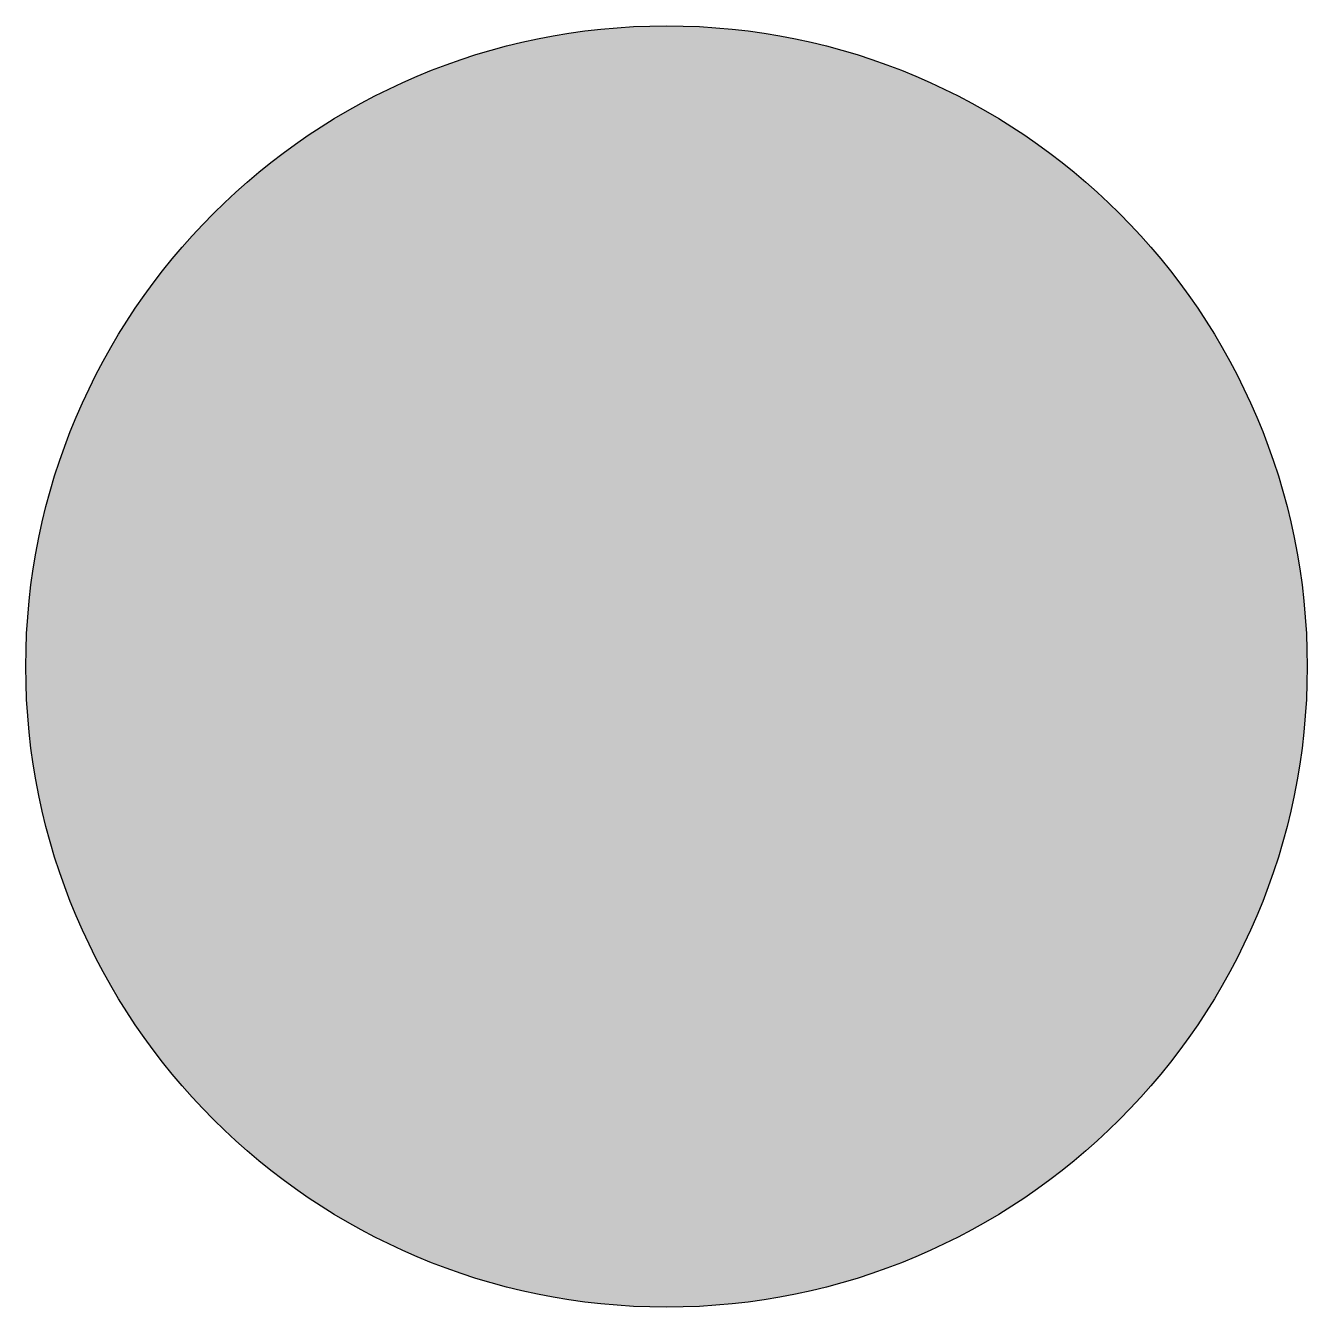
# Model space of a CAD drawing. Header units: metres. Extents: x -1 to 1, y -1 to 1.
import ezdxf

# ---------------------------------------------------------------- set-up
doc = ezdxf.new("R2010")
doc.units = ezdxf.units.M

msp = doc.modelspace()

# ---------------------------------------------------------------- hatches: boundary and pattern name
h = msp.add_hatch(color=0)
h.dxf.hatch_style = 1
edge = h.paths.add_edge_path()
edge.add_arc((0, 0), 1, 0, 360)

# ---------------------------------------------------------------- linework, layer by layer
at = {"color": 0}
msp.add_circle((0, 0), 1, dxfattribs=at)

doc.saveas('drawing.dxf')
